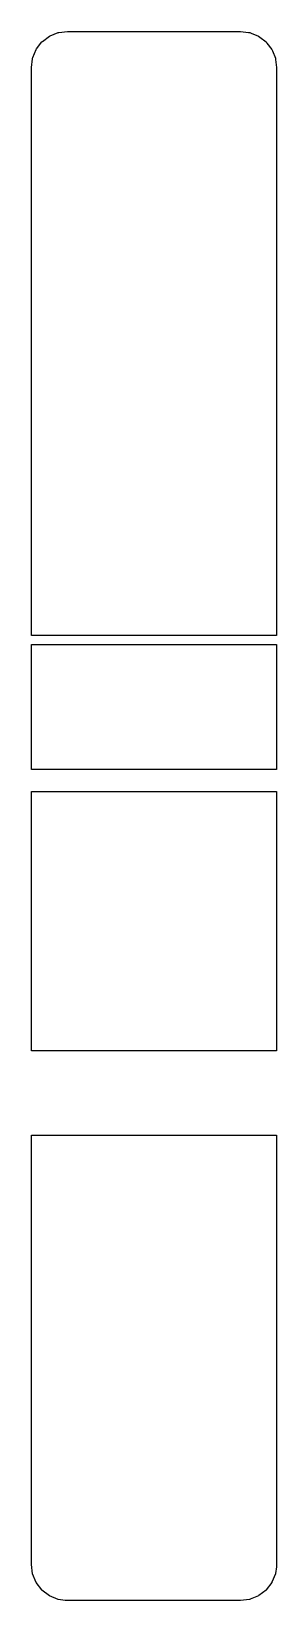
# Model space of a CAD drawing. Header units: metres. Extents: x 2.4 to 16, y -16 to 71.
import ezdxf

# ---------------------------------------------------------------- set-up
doc = ezdxf.new("R2010")
doc.units = ezdxf.units.M

msp = doc.modelspace()

# ---------------------------------------------------------------- linework, layer by layer
for p, q in [((3.019, 70.439), (3.4, 70.732)), ((3.4, 70.732), (3.438, 70.748)), ((3.438, 70.748), (3.882, 70.932)), ((3.882, 70.932), (3.923, 70.937)), ((3.923, 70.937), (4.4, 71)), ((4.4, 71), (9.041, 71)), ((9.041, 71), (13.46, 71)), ((13.46, 71), (14, 71)), ((14, 71), (14.433, 70.943)), ((14.433, 70.943), (14.518, 70.932)), ((14.518, 70.932), (14.597, 70.899)), ((14.597, 70.899), (15, 70.732)), ((15, 70.732), (15.068, 70.68)), ((15.068, 70.68), (15.414, 70.414)), ((2.484, 69.556), (2.668, 70)), ((2.668, 70), (2.693, 70.033)), ((2.693, 70.033), (2.986, 70.414)), ((2.986, 70.414), (3.019, 70.439)), ((15.414, 70.414), (15.466, 70.346)), ((15.466, 70.346), (15.732, 70)), ((15.732, 70), (15.765, 69.921)), ((15.765, 69.921), (15.932, 69.518)), ((2.4, 69), (2.463, 69.477)), ((2.4, 64.466), (2.4, 69)), ((2.463, 69.477), (2.468, 69.518)), ((2.468, 69.518), (2.484, 69.556)), ((15.932, 69.518), (15.943, 69.433)), ((15.943, 69.433), (16, 69)), ((16, 69), (16, 64.588)), ((16, 69), (16, 69)), ((2.4, 64.081), (2.4, 64.466)), ((16, 64.588), (16, 63.853)), ((2.4, 63.647), (2.4, 64.081)), ((2.4, 63.204), (2.4, 63.647)), ((16, 63.853), (16, 63.066)), ((2.4, 53.823), (2.4, 63.204)), ((16, 63.066), (16, 62.299)), ((16, 62.299), (16, 54.836)), ((16, 54.836), (16, 54.374)), ((16, 54.374), (16, 53.829)), ((2.4, 53.617), (2.4, 53.823)), ((2.4, 53.361), (2.4, 53.617)), ((2.4, 53.09), (2.4, 53.361)), ((2.4, 52.835), (2.4, 53.09)), ((16, 53.829), (16, 48.376)), ((2.4, 52.62), (2.4, 52.835)), ((2.4, 50.57), (2.4, 52.62)), ((2.4, 47.008), (2.4, 50.57)), ((16, 48.376), (16, 48.114)), ((16, 48.114), (16, 47.863)), ((16, 47.863), (16, 46.561)), ((2.4, 46.561), (2.4, 47.008)), ((2.4, 45.666), (2.4, 46.561)), ((16, 46.561), (16, 45.666)), ((2.4, 41.959), (2.4, 45.666)), ((16, 45.666), (16, 37.511)), ((2.4, 37.511), (2.4, 41.959)), ((3.194, 37.511), (2.4, 37.511)), ((16, 37.511), (3.194, 37.511)), ((2.4, 33.381), (2.4, 37.005)), ((2.4, 37.005), (15.206, 37.005)), ((15.206, 37.005), (16, 37.005)), ((16, 37.005), (16, 34.982)), ((16, 37.005), (16, 37.005)), ((16, 34.982), (16, 30.077)), ((2.4, 30.077), (2.4, 33.381)), ((14.074, 30.077), (2.4, 30.077)), ((16, 30.077), (14.074, 30.077)), ((2.4, 24.796), (2.4, 28.851)), ((2.4, 28.851), (4.326, 28.851)), ((4.326, 28.851), (16, 28.851)), ((16, 28.851), (16, 21.417)), ((2.4, 21.417), (2.4, 24.796)), ((2.4, 20.234), (2.4, 21.417)), ((16, 21.417), (16, 18.459)), ((16, 21.417), (16, 21.417)), ((2.4, 18.459), (2.4, 20.234)), ((2.4, 16.253), (2.4, 18.459)), ((16, 18.459), (16, 14.489)), ((2.4, 14.489), (2.4, 16.253)), ((8.634, 14.489), (2.4, 14.489)), ((16, 14.489), (8.634, 14.489)), ((2.4, 8.21), (2.4, 9.798)), ((2.4, 9.798), (9.766, 9.798)), ((9.766, 9.798), (16, 9.798)), ((16, 9.798), (16, 6.157)), ((2.4, 7.615), (2.4, 8.21)), ((2.4, 7.045), (2.4, 7.615)), ((2.4, 6.579), (2.4, 7.045)), ((2.4, 6.426), (2.4, 6.579)), ((2.4, 6.275), (2.4, 6.426)), ((2.4, 0.184), (2.4, 6.275)), ((16, 6.157), (16, 5.712)), ((16, 5.712), (16, 5.25)), ((16, 5.25), (16, 4.851)), ((16, 4.851), (16, -4.294)), ((2.4, -0.296), (2.4, 0.184)), ((2.4, -0.738), (2.4, -0.296)), ((2.4, -1.103), (2.4, -0.738)), ((2.4, -5.357), (2.4, -1.103)), ((16, -4.294), (16, -5.153)), ((16, -5.153), (16, -6.093)), ((2.4, -5.871), (2.4, -5.357)), ((2.4, -5.985), (2.4, -5.871)), ((2.4, -13.971), (2.4, -5.985)), ((16, -6.093), (16, -7.036)), ((16, -6.093), (16, -6.093)), ((16, -7.036), (16, -7.078)), ((16, -7.078), (16, -7.118)), ((16, -7.118), (16, -8.008)), ((16, -8.008), (16, -8.052)), ((16, -8.052), (16, -8.836)), ((16, -8.836), (16, -9.48)), ((16, -9.48), (16, -14)), ((2.4, -14), (2.4, -13.971)), ((2.468, -14.515), (2.4, -14)), ((2.468, -14.518), (2.468, -14.515)), ((2.666, -14.996), (2.468, -14.518)), ((15.932, -14.518), (15.738, -14.985)), ((15.934, -14.502), (15.932, -14.518)), ((15.992, -14.127), (15.934, -14.502)), ((16, -14), (15.992, -14.127)), ((2.668, -15), (2.666, -14.996)), ((2.983, -15.41), (2.668, -15)), ((2.986, -15.414), (2.983, -15.41)), ((3.397, -15.73), (2.986, -15.414)), ((15.414, -15.414), (15.014, -15.722)), ((15.424, -15.401), (15.414, -15.414)), ((15.732, -15), (15.424, -15.401)), ((15.738, -14.985), (15.732, -15)), ((3.401, -15.733), (3.397, -15.73)), ((3.878, -15.93), (3.401, -15.733)), ((3.882, -15.932), (3.878, -15.93)), ((4.139, -15.966), (3.882, -15.932)), ((4.281, -15.99), (4.139, -15.966)), ((4.4, -16), (4.281, -15.99)), ((9.05, -16), (4.4, -16)), ((14, -16), (9.05, -16)), ((14.502, -15.934), (14, -16)), ((14.518, -15.932), (14.502, -15.934)), ((14.533, -15.926), (14.518, -15.932)), ((15.001, -15.732), (14.533, -15.926)), ((15.014, -15.722), (15.001, -15.732))]:
    msp.add_line(p, q)

doc.saveas('drawing.dxf')
